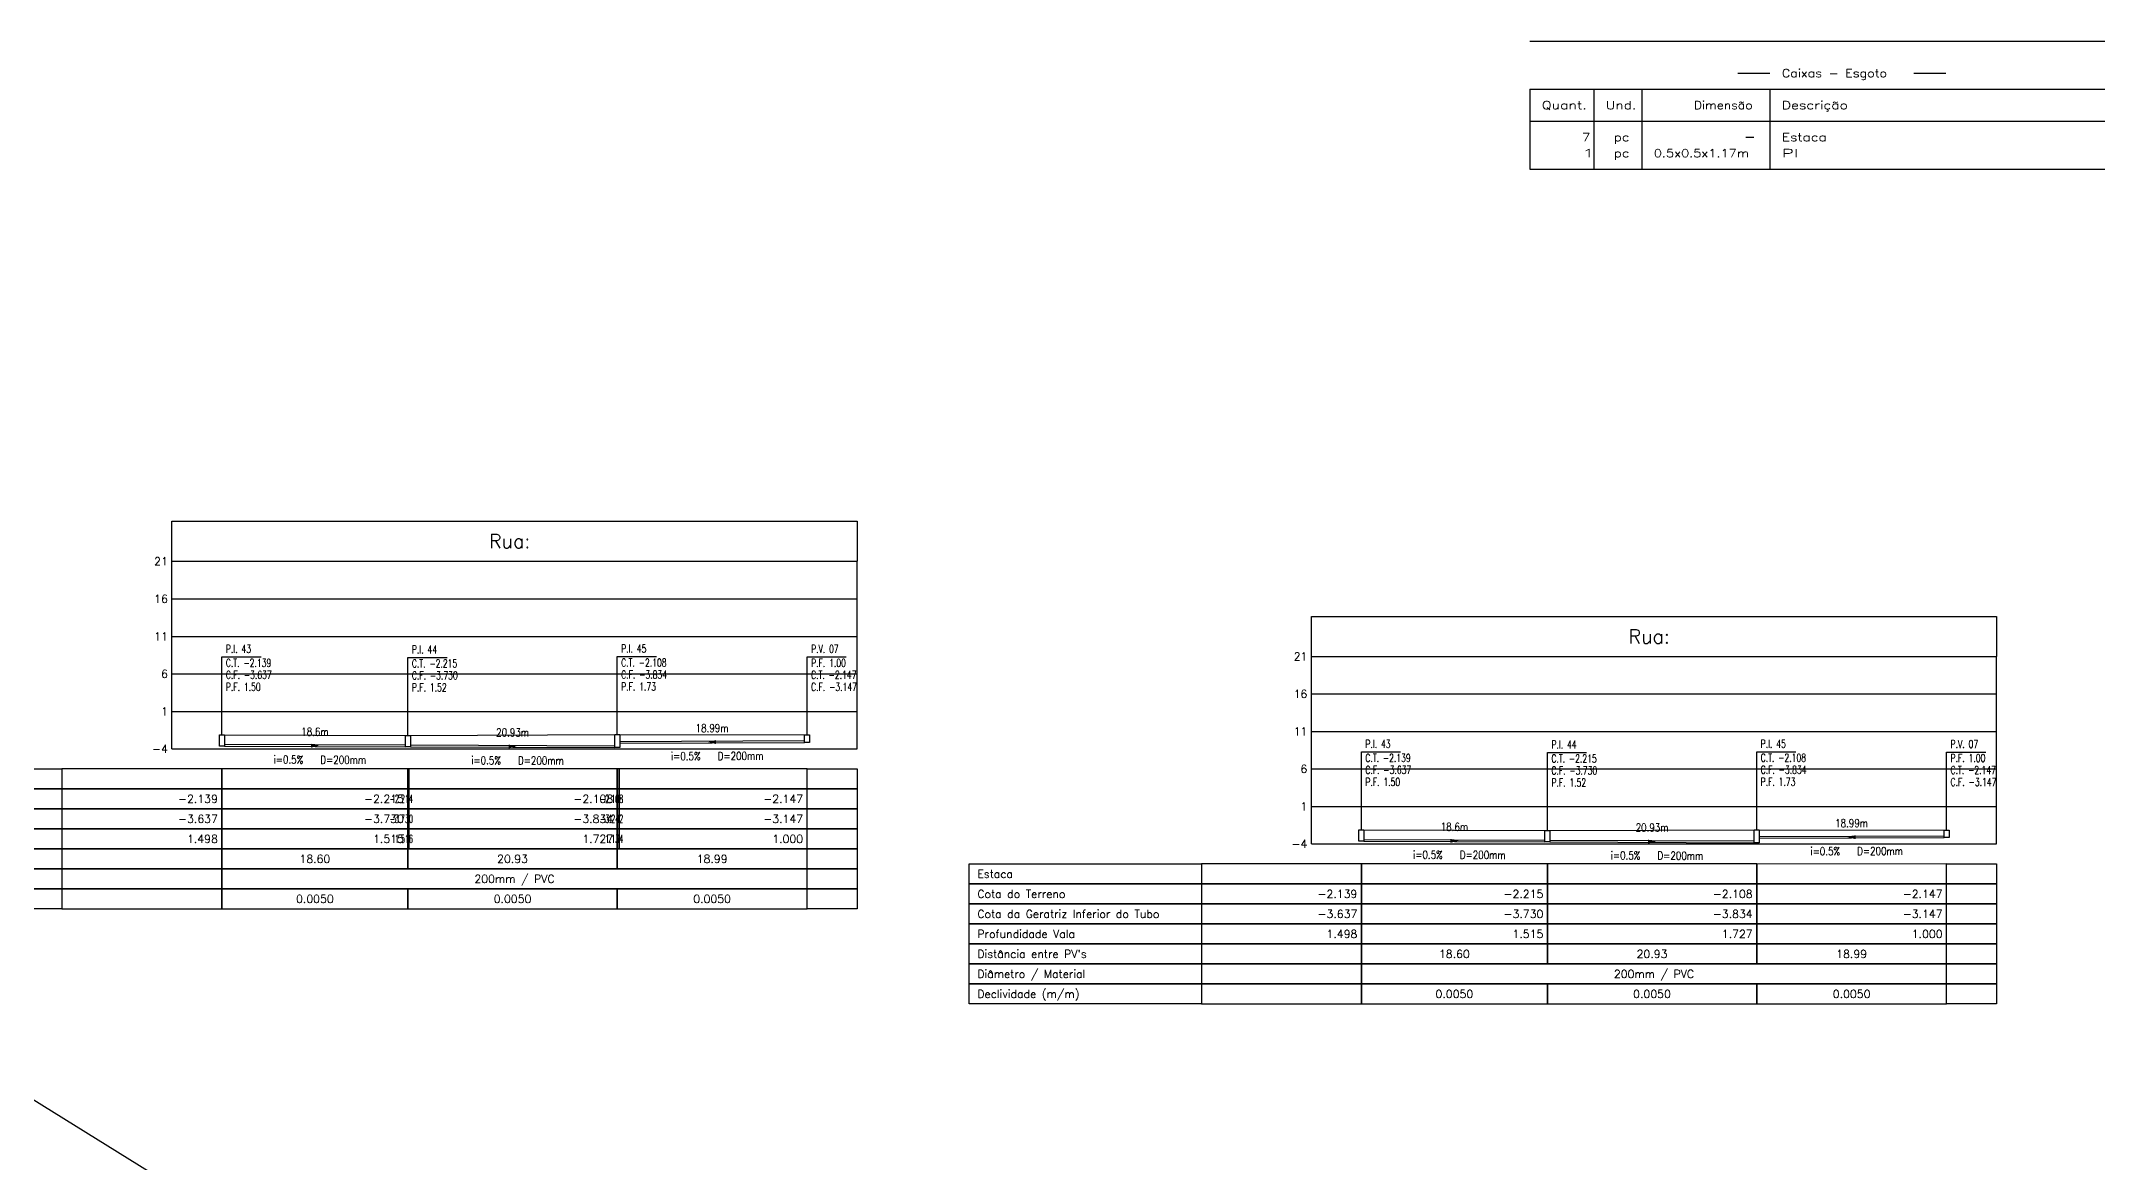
# Model space of a CAD drawing. Extents: x -6997814 to 14282083, y -16 to 289481930.
# Drawn here: x 363534.7 to 363740.4, y 7351805.8 to 7351917.9 of the extents above; entities that cross this region are included whole.
import ezdxf
from ezdxf.enums import TextEntityAlignment as Align

# ---------------------------------------------------------------- set-up
doc = ezdxf.new("R2010")
doc.units = 0
doc.header["$LTSCALE"] = 6.5
for name, color, linetype in [('LISTAGEM_LINHA', 7, 'CONTINUOUS'), ('LISTAGEM_TEXTO', 7, 'CONTINUOUS'), ('PS_IND_COMPRIMENTO', 7, 'CONTINUOUS'), ('PS_IND_DIAMETRO', 7, 'CONTINUOUS'), ('PS_IND_FLUXO', 3, 'CONTINUOUS'), ('PS_IND_INCLINACAO', 7, 'CONTINUOUS'), ('PS_PERFIL_CAIXAS', 7, 'CONTINUOUS'), ('PS_PERFIL_COTA_LIN', 7, 'CONTINUOUS'), ('PS_PERFIL_COTA_TXT', 5, 'CONTINUOUS'), ('PS_PERFIL_GRADE', 8, 'CONTINUOUS'), ('PS_PERFIL_TERRENO', 3, 'CONTINUOUS'), ('PS_PERFIL_TITULOS', 5, 'CONTINUOUS'), ('PS_PERFIL_TUBO', 7, 'CONTINUOUS'), ('PS_PONTOS_IDENTIFICACAO_LIN', 7, 'CONTINUOUS'), ('PS_PONTOS_IDENTIFICACAO_TXT', 7, 'CONTINUOUS')]:
    doc.layers.add(name, color=color, linetype=linetype)
doc.styles.add('ROMANS', font='romans.shx')

# ---------------------------------------------------------------- blocks, each defined once
blk = doc.blocks.new('*U503')
at = {"layer": 'PS_PERFIL_GRADE', "linetype": 'Continuous', "lineweight": -2}
for p, q in [((0, 0), (0, 18.75)), ((0, 18.75), (68.52, 18.75)), ((68.52, 0), (68.52, 18.75)), ((0, 15), (68.52, 15)), ((0, 11.25), (68.52, 11.25)), ((0, 7.5), (68.52, 7.5)), ((0, 3.75), (68.52, 3.75)), ((0, 0), (68.52, 0))]:
    blk.add_line(p, q, dxfattribs=at)
blk.add_lwpolyline([(0, 18.75), (0, 22.75), (68.52, 22.75), (68.52, 18.75)], dxfattribs=at)
at = {"layer": 'PS_PERFIL_GRADE', "lineweight": -2, "style": 'ROMANS'}
for s, p in [('21', (-0.4, 18.75)), ('16', (-0.4, 15)), ('11', (-0.4, 11.25)), ('6', (-0.4, 7.5)), ('1', (-0.4, 3.75)), ('-4', (-0.4, 0))]:
    blk.add_text(s, height=0.8, dxfattribs=at).set_placement(p, align=Align.MIDDLE_RIGHT)
blk = doc.blocks.new('*U504')
at = {"layer": 'PS_PERFIL_GRADE', "linetype": 'Continuous', "lineweight": -2}
for p, q in [((0, 0), (0, 18.75)), ((0, 18.75), (68.52, 18.75)), ((68.52, 0), (68.52, 18.75)), ((0, 15), (68.52, 15)), ((0, 11.25), (68.52, 11.25)), ((0, 7.5), (68.52, 7.5)), ((0, 3.75), (68.52, 3.75)), ((0, 0), (68.52, 0))]:
    blk.add_line(p, q, dxfattribs=at)
blk.add_lwpolyline([(0, 18.75), (0, 22.75), (68.52, 22.75), (68.52, 18.75)], dxfattribs=at)
at = {"layer": 'PS_PERFIL_GRADE', "lineweight": -2, "style": 'ROMANS'}
for s, p in [('21', (-0.4, 18.75)), ('16', (-0.4, 15)), ('11', (-0.4, 11.25)), ('6', (-0.4, 7.5)), ('1', (-0.4, 3.75)), ('-4', (-0.4, 0))]:
    blk.add_text(s, height=0.8, dxfattribs=at).set_placement(p, align=Align.MIDDLE_RIGHT)

msp = doc.modelspace()

# ---------------------------------------------------------------- linework, layer by layer
at = {"layer": 'LISTAGEM_LINHA', "lineweight": -2}
for p, q in [((363683.58557, 7351917.92265), (363745.98557, 7351917.92265)), ((363704.38557, 7351914.72265), (363707.58557, 7351914.72265)), ((363721.98557, 7351914.72265), (363725.18557, 7351914.72265)), ((363683.58557, 7351913.12265), (363745.98557, 7351913.12265)), ((363683.58557, 7351913.12265), (363683.5856, 7351905.1227)), ((363689.98557, 7351913.12265), (363689.9856, 7351905.1227)), ((363694.78557, 7351913.12265), (363694.7856, 7351905.1227)), ((363707.58557, 7351913.12265), (363707.5856, 7351905.1227)), ((363683.58557, 7351909.92265), (363745.98557, 7351909.92265)), ((363705.18557, 7351908.32265), (363705.98557, 7351908.32265)), ((363683.58557, 7351905.12265), (363745.98557, 7351905.12265))]:
    msp.add_line(p, q, dxfattribs=at)
at = {"layer": 'LISTAGEM_TEXTO', "lineweight": -2}
msp.add_line((362766.33604, 7352287.95669), (6192331.67663, 3738255.91478), dxfattribs=at)
at = {"layer": 'PS_IND_FLUXO', "lineweight": -2}
for points in [[(363561.70671, 7351847.47807, 0.4, 0, 0), (363562.5067, 7351847.47499, 0, 0, 0)], [(363581.46992, 7351847.40397, 0.4, 0, 0), (363582.26991, 7351847.40089, 0, 0, 0)], [(363602.22804, 7351847.84467, 0.4, 0, 0), (363601.42804, 7351847.84159, 0, 0, 0)], [(363675.64339, 7351837.97028, 0.4, 0, 0), (363676.44338, 7351837.96719, 0, 0, 0)], [(363695.4066, 7351837.89617, 0.4, 0, 0), (363696.20659, 7351837.8931, 0, 0, 0)], [(363716.16472, 7351838.33688, 0.4, 0, 0), (363715.36472, 7351838.33379, 0, 0, 0)]]:
    msp.add_lwpolyline(points, format="xyseb", dxfattribs=at)
at = {"layer": 'PS_PERFIL_CAIXAS', "linetype": 'Continuous', "lineweight": -2}
for points in [[(363552.55727, 7351848.56013), (363553.05727, 7351848.56013), (363553.05727, 7351847.4364), (363552.55727, 7351847.4364)], [(363571.15614, 7351848.5029), (363571.65614, 7351848.5029), (363571.65614, 7351847.36665), (363571.15614, 7351847.36665)], [(363592.08369, 7351848.5833), (363592.58369, 7351848.5833), (363592.58369, 7351847.2882), (363592.08369, 7351847.2882)], [(363611.07239, 7351848.55375), (363611.57239, 7351848.55375), (363611.57239, 7351847.80375), (363611.07239, 7351847.80375)], [(363666.49395, 7351839.05234), (363666.99395, 7351839.05234), (363666.99395, 7351837.92861), (363666.49395, 7351837.92861)], [(363685.09282, 7351838.99511), (363685.59282, 7351838.99511), (363685.59282, 7351837.85886), (363685.09282, 7351837.85886)], [(363706.02037, 7351839.07551), (363706.52037, 7351839.07551), (363706.52037, 7351837.78041), (363706.02037, 7351837.78041)], [(363725.00907, 7351839.04596), (363725.50907, 7351839.04596), (363725.50907, 7351838.29596), (363725.00907, 7351838.29596)]]:
    msp.add_lwpolyline(points, close=True, dxfattribs=at)
at = {"layer": 'PS_PERFIL_COTA_LIN', "linetype": 'Continuous', "lineweight": -2}
for points in [[(363536.80727, 7351845.164), (363536.80727, 7351843.164), (363513.60727, 7351843.164), (363513.60727, 7351845.164)], [(363536.80727, 7351845.164), (363536.80727, 7351843.164), (363552.80727, 7351843.164), (363552.80727, 7351845.164)], [(363552.80727, 7351845.164), (363552.80727, 7351843.164), (363571.40614, 7351843.164), (363571.40614, 7351845.164)], [(363571.40614, 7351845.164), (363571.40614, 7351843.164), (363571.50614, 7351843.164), (363571.50614, 7351845.164)], [(363571.50614, 7351845.164), (363571.50614, 7351843.164), (363592.33369, 7351843.164), (363592.33369, 7351845.164)], [(363592.33369, 7351845.164), (363592.33369, 7351843.164), (363592.53369, 7351843.164), (363592.53369, 7351845.164)], [(363592.53369, 7351845.164), (363592.53369, 7351843.164), (363611.32239, 7351843.164), (363611.32239, 7351845.164)], [(363616.32239, 7351845.164), (363616.32239, 7351843.164), (363611.32239, 7351843.164), (363611.32239, 7351845.164)], [(363536.80727, 7351843.164), (363536.80727, 7351841.164), (363513.60727, 7351841.164), (363513.60727, 7351843.164)], [(363536.80727, 7351843.164), (363536.80727, 7351841.164), (363552.80727, 7351841.164), (363552.80727, 7351843.164)], [(363552.80727, 7351843.164), (363552.80727, 7351841.164), (363571.40614, 7351841.164), (363571.40614, 7351843.164)], [(363571.40614, 7351843.164), (363571.40614, 7351841.164), (363571.50614, 7351841.164), (363571.50614, 7351843.164)], [(363571.50614, 7351843.164), (363571.50614, 7351841.164), (363592.33369, 7351841.164), (363592.33369, 7351843.164)], [(363592.33369, 7351843.164), (363592.33369, 7351841.164), (363592.53369, 7351841.164), (363592.53369, 7351843.164)], [(363592.53369, 7351843.164), (363592.53369, 7351841.164), (363611.32239, 7351841.164), (363611.32239, 7351843.164)], [(363616.32239, 7351843.164), (363616.32239, 7351841.164), (363611.32239, 7351841.164), (363611.32239, 7351843.164)], [(363536.80727, 7351841.164), (363536.80727, 7351839.164), (363513.60727, 7351839.164), (363513.60727, 7351841.164)], [(363536.80727, 7351841.164), (363536.80727, 7351839.164), (363552.80727, 7351839.164), (363552.80727, 7351841.164)], [(363552.80727, 7351841.164), (363552.80727, 7351839.164), (363571.40614, 7351839.164), (363571.40614, 7351841.164)], [(363571.40614, 7351841.164), (363571.40614, 7351839.164), (363571.50614, 7351839.164), (363571.50614, 7351841.164)], [(363571.50614, 7351841.164), (363571.50614, 7351839.164), (363592.33369, 7351839.164), (363592.33369, 7351841.164)], [(363592.33369, 7351841.164), (363592.33369, 7351839.164), (363592.53369, 7351839.164), (363592.53369, 7351841.164)], [(363592.53369, 7351841.164), (363592.53369, 7351839.164), (363611.32239, 7351839.164), (363611.32239, 7351841.164)], [(363616.32239, 7351841.164), (363616.32239, 7351839.164), (363611.32239, 7351839.164), (363611.32239, 7351841.164)], [(363536.80727, 7351839.164), (363536.80727, 7351837.164), (363513.60727, 7351837.164), (363513.60727, 7351839.164)], [(363536.80727, 7351839.164), (363536.80727, 7351837.164), (363552.80727, 7351837.164), (363552.80727, 7351839.164)], [(363552.80727, 7351839.164), (363552.80727, 7351837.164), (363571.40614, 7351837.164), (363571.40614, 7351839.164)], [(363571.40614, 7351839.164), (363571.40614, 7351837.164), (363571.50614, 7351837.164), (363571.50614, 7351839.164)], [(363571.50614, 7351839.164), (363571.50614, 7351837.164), (363592.33369, 7351837.164), (363592.33369, 7351839.164)], [(363592.33369, 7351839.164), (363592.33369, 7351837.164), (363592.53369, 7351837.164), (363592.53369, 7351839.164)], [(363592.53369, 7351839.164), (363592.53369, 7351837.164), (363611.32239, 7351837.164), (363611.32239, 7351839.164)], [(363616.32239, 7351839.164), (363616.32239, 7351837.164), (363611.32239, 7351837.164), (363611.32239, 7351839.164)], [(363536.80727, 7351837.164), (363536.80727, 7351835.164), (363513.60727, 7351835.164), (363513.60727, 7351837.164)], [(363536.80727, 7351837.164), (363536.80727, 7351835.164), (363552.80727, 7351835.164), (363552.80727, 7351837.164)], [(363552.80727, 7351837.164), (363552.80727, 7351835.164), (363571.40614, 7351835.164), (363571.40614, 7351837.164)], [(363571.40614, 7351837.164), (363571.40614, 7351835.164), (363592.33369, 7351835.164), (363592.33369, 7351837.164)], [(363592.33369, 7351837.164), (363592.33369, 7351835.164), (363611.32239, 7351835.164), (363611.32239, 7351837.164)], [(363616.32239, 7351837.164), (363616.32239, 7351835.164), (363611.32239, 7351835.164), (363611.32239, 7351837.164)], [(363536.80727, 7351835.164), (363536.80727, 7351833.164), (363513.60727, 7351833.164), (363513.60727, 7351835.164)], [(363536.80727, 7351835.164), (363536.80727, 7351833.164), (363552.80727, 7351833.164), (363552.80727, 7351835.164)], [(363552.80727, 7351835.164), (363552.80727, 7351833.164), (363611.32239, 7351833.164), (363611.32239, 7351835.164)], [(363616.32239, 7351835.164), (363616.32239, 7351833.164), (363611.32239, 7351833.164), (363611.32239, 7351835.164)], [(363650.74395, 7351835.65621), (363650.74395, 7351833.65621), (363627.54395, 7351833.65621), (363627.54395, 7351835.65621)], [(363650.74395, 7351835.65621), (363650.74395, 7351833.65621), (363666.74395, 7351833.65621), (363666.74395, 7351835.65621)], [(363666.74395, 7351835.65621), (363666.74395, 7351833.65621), (363685.34282, 7351833.65621), (363685.34282, 7351835.65621)], [(363685.34282, 7351835.65621), (363685.34282, 7351833.65621), (363706.27037, 7351833.65621), (363706.27037, 7351835.65621)], [(363706.27037, 7351835.65103), (363706.27037, 7351833.65103), (363725.25907, 7351833.65621), (363725.25907, 7351835.65621)], [(363730.25907, 7351835.65621), (363730.25907, 7351833.65621), (363725.25907, 7351833.65621), (363725.25907, 7351835.65621)], [(363536.80727, 7351833.164), (363536.80727, 7351831.164), (363513.60727, 7351831.164), (363513.60727, 7351833.164)], [(363536.80727, 7351833.164), (363536.80727, 7351831.164), (363552.80727, 7351831.164), (363552.80727, 7351833.164)], [(363552.80727, 7351833.164), (363552.80727, 7351831.164), (363571.40614, 7351831.164), (363571.40614, 7351833.164)], [(363571.40614, 7351833.164), (363571.40614, 7351831.164), (363592.33369, 7351831.164), (363592.33369, 7351833.164)], [(363592.33369, 7351833.164), (363592.33369, 7351831.164), (363611.32239, 7351831.164), (363611.32239, 7351833.164)], [(363616.32239, 7351833.164), (363616.32239, 7351831.164), (363611.32239, 7351831.164), (363611.32239, 7351833.164)], [(363650.74395, 7351833.65621), (363650.74395, 7351831.65621), (363627.54395, 7351831.65621), (363627.54395, 7351833.65621)], [(363650.74395, 7351833.65621), (363650.74395, 7351831.65621), (363666.74395, 7351831.65621), (363666.74395, 7351833.65621)], [(363666.74395, 7351833.65621), (363666.74395, 7351831.65621), (363685.34282, 7351831.65621), (363685.34282, 7351833.65621)], [(363685.34282, 7351833.65621), (363685.34282, 7351831.65621), (363706.27037, 7351831.65621), (363706.27037, 7351833.65621)], [(363706.27037, 7351833.65621), (363706.27037, 7351831.65621), (363725.25907, 7351831.65621), (363725.25907, 7351833.65621)], [(363730.25907, 7351833.65621), (363730.25907, 7351831.65621), (363725.25907, 7351831.65621), (363725.25907, 7351833.65621)], [(363650.74395, 7351831.65621), (363650.74395, 7351829.65621), (363627.54395, 7351829.65621), (363627.54395, 7351831.65621)], [(363650.74395, 7351831.65621), (363650.74395, 7351829.65621), (363666.74395, 7351829.65621), (363666.74395, 7351831.65621)], [(363666.74395, 7351831.65621), (363666.74395, 7351829.65621), (363685.34282, 7351829.65621), (363685.34282, 7351831.65621)], [(363685.34282, 7351831.65621), (363685.34282, 7351829.65621), (363706.27037, 7351829.65621), (363706.27037, 7351831.65621)], [(363706.27037, 7351831.65621), (363706.27037, 7351829.65621), (363725.25907, 7351829.65621), (363725.25907, 7351831.65621)], [(363730.25907, 7351831.65621), (363730.25907, 7351829.65621), (363725.25907, 7351829.65621), (363725.25907, 7351831.65621)], [(363650.74395, 7351829.65621), (363650.74395, 7351827.65621), (363627.54395, 7351827.65621), (363627.54395, 7351829.65621)], [(363650.74395, 7351829.65621), (363650.74395, 7351827.65621), (363666.74395, 7351827.65621), (363666.74395, 7351829.65621)], [(363666.74395, 7351829.65621), (363666.74395, 7351827.65621), (363685.34282, 7351827.65621), (363685.34282, 7351829.65621)], [(363685.34282, 7351829.65621), (363685.34282, 7351827.65621), (363706.27037, 7351827.65621), (363706.27037, 7351829.65621)], [(363706.27037, 7351829.65621), (363706.27037, 7351827.65621), (363725.25907, 7351827.65621), (363725.25907, 7351829.65621)], [(363730.25907, 7351829.65621), (363730.25907, 7351827.65621), (363725.25907, 7351827.65621), (363725.25907, 7351829.65621)], [(363650.74395, 7351827.65621), (363650.74395, 7351825.65621), (363627.54395, 7351825.65621), (363627.54395, 7351827.65621)], [(363650.74395, 7351827.65621), (363650.74395, 7351825.65621), (363666.74395, 7351825.65621), (363666.74395, 7351827.65621)], [(363666.74395, 7351827.65621), (363666.74395, 7351825.65621), (363685.34282, 7351825.65621), (363685.34282, 7351827.65621)], [(363685.34282, 7351827.65621), (363685.34282, 7351825.65621), (363706.27037, 7351825.65621), (363706.27037, 7351827.65621)], [(363706.27037, 7351827.65621), (363706.27037, 7351825.65621), (363725.25907, 7351825.65621), (363725.25907, 7351827.65621)], [(363730.25907, 7351827.65621), (363730.25907, 7351825.65621), (363725.25907, 7351825.65621), (363725.25907, 7351827.65621)], [(363650.74395, 7351825.65621), (363650.74395, 7351823.65621), (363627.54395, 7351823.65621), (363627.54395, 7351825.65621)], [(363650.74395, 7351823.65621), (363650.74395, 7351821.65621), (363627.54395, 7351821.65621), (363627.54395, 7351823.65621)], [(363650.74395, 7351825.65621), (363650.74395, 7351823.65621), (363666.74395, 7351823.65621), (363666.74395, 7351825.65621)], [(363650.74395, 7351823.65621), (363650.74395, 7351821.65621), (363666.74395, 7351821.65621), (363666.74395, 7351823.65621)], [(363666.74395, 7351825.65621), (363666.74395, 7351823.65621), (363725.25907, 7351823.65621), (363725.25907, 7351825.65621)], [(363666.74395, 7351823.65621), (363666.74395, 7351821.65621), (363685.34282, 7351821.65621), (363685.34282, 7351823.65621)], [(363685.34282, 7351823.65621), (363685.34282, 7351821.65621), (363706.27037, 7351821.65621), (363706.27037, 7351823.65621)], [(363706.27037, 7351823.65621), (363706.27037, 7351821.65621), (363725.25907, 7351821.65621), (363725.25907, 7351823.65621)], [(363730.25907, 7351825.65621), (363730.25907, 7351823.65621), (363725.25907, 7351823.65621), (363725.25907, 7351825.65621)], [(363730.25907, 7351823.65621), (363730.25907, 7351821.65621), (363725.25907, 7351821.65621), (363725.25907, 7351823.65621)]]:
    msp.add_lwpolyline(points, close=True, dxfattribs=at)
for points in [[(363552.80727, 7351837.164), (363571.40614, 7351837.164)], [(363571.50614, 7351837.164), (363592.33369, 7351837.164)], [(363592.53369, 7351837.164), (363611.32239, 7351837.164)], [(363536.80727, 7351835.164), (363552.80727, 7351835.164)], [(363552.80727, 7351835.164), (363571.40614, 7351835.164)], [(363552.80727, 7351835.164), (363571.40614, 7351835.164)], [(363571.40614, 7351835.164), (363571.50614, 7351835.164)], [(363571.50614, 7351835.164), (363592.33369, 7351835.164)], [(363571.50614, 7351835.164), (363592.33369, 7351835.164)], [(363592.53369, 7351835.164), (363611.32239, 7351835.164)], [(363592.53369, 7351835.164), (363611.32239, 7351835.164)], [(363536.80727, 7351833.164), (363552.80727, 7351833.164)], [(363552.80727, 7351833.164), (363571.40614, 7351833.164)], [(363552.80727, 7351833.164), (363571.40614, 7351833.164)], [(363571.40614, 7351833.164), (363571.50614, 7351833.164)], [(363571.50614, 7351833.164), (363592.33369, 7351833.164)], [(363571.50614, 7351833.164), (363592.33369, 7351833.164)], [(363592.53369, 7351833.164), (363611.32239, 7351833.164)], [(363592.53369, 7351833.164), (363611.32239, 7351833.164)], [(363552.80727, 7351831.164), (363571.40614, 7351831.164)], [(363571.50614, 7351831.164), (363592.33369, 7351831.164)], [(363592.53369, 7351831.164), (363611.32239, 7351831.164)], [(363666.74395, 7351827.65621), (363685.34282, 7351827.65621)], [(363685.44282, 7351827.65621), (363706.27037, 7351827.65621)], [(363706.47037, 7351827.65621), (363725.25907, 7351827.65621)], [(363650.74395, 7351825.65621), (363666.74395, 7351825.65621)], [(363650.74395, 7351823.65621), (363666.74395, 7351823.65621)], [(363666.74395, 7351825.65621), (363685.34282, 7351825.65621)], [(363666.74395, 7351825.65621), (363685.34282, 7351825.65621)], [(363666.74395, 7351823.65621), (363685.34282, 7351823.65621)], [(363666.74395, 7351823.65621), (363685.34282, 7351823.65621)], [(363685.34282, 7351825.65621), (363685.44282, 7351825.65621)], [(363685.34282, 7351823.65621), (363685.44282, 7351823.65621)], [(363685.44282, 7351825.65621), (363706.27037, 7351825.65621)], [(363685.44282, 7351825.65621), (363706.27037, 7351825.65621)], [(363685.44282, 7351823.65621), (363706.27037, 7351823.65621)], [(363685.44282, 7351823.65621), (363706.27037, 7351823.65621)], [(363706.47037, 7351825.65621), (363725.25907, 7351825.65621)], [(363706.47037, 7351825.65621), (363725.25907, 7351825.65621)], [(363706.47037, 7351823.65621), (363725.25907, 7351823.65621)], [(363706.47037, 7351823.65621), (363725.25907, 7351823.65621)], [(363666.74395, 7351821.65621), (363685.34282, 7351821.65621)], [(363685.44282, 7351821.65621), (363706.27037, 7351821.65621)], [(363706.47037, 7351821.65621), (363725.25907, 7351821.65621)]]:
    msp.add_lwpolyline(points, dxfattribs=at)
at = {"layer": 'PS_PERFIL_TERRENO', "linetype": 'Continuous', "lineweight": -2}
for points in [[(363552.80727, 7351848.56013), (363571.40614, 7351848.5029), (363592.33369, 7351848.5833), (363611.32239, 7351848.55375)], [(363666.74395, 7351839.05234), (363685.34282, 7351838.99511), (363706.27037, 7351839.07551), (363725.25907, 7351839.04596)]]:
    msp.add_lwpolyline(points, dxfattribs=at)
at = {"layer": 'PS_PERFIL_TUBO', "linetype": 'Continuous', "lineweight": -2}
for points in [[(363553.05727, 7351847.4364), (363571.15614, 7351847.36665), (363571.15614, 7351847.51665), (363553.05727, 7351847.5864)], [(363571.65614, 7351847.36665), (363592.08369, 7351847.2882), (363592.08369, 7351847.4382), (363571.65614, 7351847.51665)], [(363592.58369, 7351847.7325), (363611.07239, 7351847.80375), (363611.07239, 7351847.95375), (363592.58369, 7351847.8825)], [(363666.99395, 7351837.92861), (363685.09282, 7351837.85886), (363685.09282, 7351838.00886), (363666.99395, 7351838.07861)], [(363706.52037, 7351838.22471), (363725.00907, 7351838.29596), (363725.00907, 7351838.44596), (363706.52037, 7351838.37471)], [(363685.59282, 7351837.85886), (363706.02037, 7351837.78041), (363706.02037, 7351837.93041), (363685.59282, 7351838.00886)]]:
    msp.add_lwpolyline(points, close=True, dxfattribs=at)
at = {"layer": 'PS_PONTOS_IDENTIFICACAO_LIN', "linetype": 'Continuous', "lineweight": -2}
for points in [[(363552.80727, 7351848.56013), (363552.80727, 7351856.36013), (363556.72727, 7351856.36013)], [(363571.40614, 7351848.5029), (363571.40614, 7351856.3029), (363575.32614, 7351856.3029)], [(363592.33369, 7351848.5833), (363592.33369, 7351856.3833), (363596.25369, 7351856.3833)], [(363611.32239, 7351848.55375), (363611.32239, 7351856.35375), (363615.24239, 7351856.35375)], [(363666.74395, 7351839.05234), (363666.74395, 7351846.85234), (363670.66395, 7351846.85234)], [(363685.34282, 7351838.99511), (363685.34282, 7351846.79511), (363689.26282, 7351846.79511)], [(363706.27037, 7351839.07551), (363706.27037, 7351846.87551), (363710.19037, 7351846.87551)], [(363725.25907, 7351839.04596), (363725.25907, 7351846.84596), (363729.17907, 7351846.84596)]]:
    msp.add_lwpolyline(points, dxfattribs=at)

# ---------------------------------------------------------------- block references
at = {"layer": 'PS_PERFIL_GRADE', "lineweight": -2}
for name, p in [('*U503', (363547.80727, 7351847.164)), ('*U504', (363661.74395, 7351837.65621))]:
    msp.add_blockref(name, p, dxfattribs=at)

# ---------------------------------------------------------------- texts
at = {"layer": 'LISTAGEM_TEXTO', "lineweight": -2, "style": 'ROMANS'}
for s, width, p in [('Caixas - Esgoto', 1.162362, (363708.78557, 7351914.32265)), ('Quant.', 1.298969, (363684.78557, 7351911.12265)), ('Und.', 1.272727, (363691.18557, 7351911.12265)), ('Dimensão', 1.135135, (363699.98557, 7351911.12265)), ('Descrição', 1.277027, (363708.78557, 7351911.12265)), ('7', 1.235294, (363688.78557, 7351907.92265)), ('pc', 1.235294, (363691.98557, 7351907.92265)), ('Estaca', 1.26, (363708.78557, 7351907.92265)), ('1', 1.909091, (363688.78557, 7351906.32265)), ('pc', 1.235294, (363691.98557, 7351906.32265)), ('0.5x0.5x1.17m', 1.186957, (363695.98557, 7351906.32265)), ('PI', 1.68, (363708.78557, 7351906.32265))]:
    msp.add_text(s, height=0.8, dxfattribs=dict(at, width=width)).set_placement(p)
at = {"layer": 'PS_IND_COMPRIMENTO', "lineweight": -2, "style": 'ROMANS', "width": 0.8}
for s, rotation, p in [('18.6m', 359.7791928, (363562.1121, 7351848.87652)), ('20.93m', 359.7799623, (363581.87529, 7351848.80242)), ('18.99m', 0.2208, (363601.82265, 7351849.24312)), ('18.99m', 0.2208, (363715.75932, 7351839.73532)), ('18.6m', 359.7791928, (363676.04878, 7351839.36872)), ('20.93m', 359.7799623, (363695.81197, 7351839.29462))]:
    msp.add_text(s, height=0.8, rotation=rotation, dxfattribs=at).set_placement(p, align=Align.MIDDLE_CENTER)
at = {"layer": 'PS_IND_DIAMETRO', "lineweight": -2, "style": 'ROMANS', "width": 0.8}
for rotation, p in [(359.7791928, (363564.94129, 7351846.0656)), (359.7799623, (363584.70452, 7351845.99153)), (0.2208, (363604.67341, 7351846.45408)), (359.7791928, (363678.87797, 7351836.5578)), (359.7799623, (363698.6412, 7351836.48374)), (0.2208, (363718.61009, 7351836.94629))]:
    msp.add_text('D=200mm', height=0.8, rotation=rotation, dxfattribs=at).set_placement(p, align=Align.MIDDLE_CENTER)
at = {"layer": 'PS_IND_INCLINACAO', "lineweight": -2, "style": 'ROMANS', "width": 0.8}
for rotation, p in [(359.7791928, (363559.46133, 7351846.08671)), (359.7799623, (363579.22456, 7351846.01258)), (0.2208, (363599.19346, 7351846.43297)), (359.7791928, (363673.39801, 7351836.57892)), (359.7799623, (363693.16124, 7351836.50478)), (0.2208, (363713.13013, 7351836.92517))]:
    msp.add_text('i=0.5%', height=0.8, rotation=rotation, dxfattribs=at).set_placement(p, align=Align.MIDDLE_CENTER)
at = {"layer": 'PS_PERFIL_COTA_TXT', "lineweight": -2, "style": 'ROMANS'}
for s, p in [('-2.139', (363552.40727, 7351842.164)), ('-2.215', (363571.00614, 7351842.164)), ('-2.108', (363591.93369, 7351842.164)), ('-2.147', (363610.92239, 7351842.164)), ('-3.637', (363552.40727, 7351840.164)), ('-3.730', (363571.00614, 7351840.164)), ('-3.834', (363591.93369, 7351840.164)), ('-3.147', (363610.92239, 7351840.164)), ('1.498', (363552.40727, 7351838.164)), ('1.515', (363571.00614, 7351838.164)), ('1.727', (363591.93369, 7351838.164)), ('1.000', (363610.92239, 7351838.164)), ('-2.139', (363666.34395, 7351832.65621)), ('-2.215', (363684.94282, 7351832.65621)), ('-2.108', (363705.87037, 7351832.65621)), ('-2.147', (363724.85907, 7351832.65621)), ('-3.637', (363666.34395, 7351830.65621)), ('-3.730', (363684.94282, 7351830.65621)), ('-3.834', (363705.87037, 7351830.65621)), ('-3.147', (363724.85907, 7351830.65621)), ('1.498', (363666.34395, 7351828.65621)), ('1.515', (363684.94282, 7351828.65621)), ('1.727', (363705.87037, 7351828.65621)), ('1.000', (363724.85907, 7351828.65621))]:
    msp.add_text(s, height=0.8, dxfattribs=at).set_placement(p, align=Align.MIDDLE_RIGHT)
at = {"layer": 'PS_PERFIL_COTA_TXT', "lineweight": -2, "style": 'ROMANS', "width": 0.5}
for s, p in [('-2.214', (363571.90614, 7351842.164)), ('-2.108', (363592.93369, 7351842.164)), ('-3.730', (363571.90614, 7351840.164)), ('-3.242', (363592.93369, 7351840.164)), ('1.516', (363571.90614, 7351838.164)), ('1.134', (363592.93369, 7351838.164))]:
    msp.add_text(s, height=0.8, dxfattribs=at).set_placement(p, align=Align.MIDDLE_RIGHT)
at = {"layer": 'PS_PERFIL_COTA_TXT', "lineweight": -2, "style": 'ROMANS'}
for s, p in [('18.60', (363562.1067, 7351836.164)), ('20.93', (363581.86992, 7351836.164)), ('18.99', (363601.82804, 7351836.164)), ('200mm / PVC', (363582.06483, 7351834.164)), ('0.0050', (363562.1067, 7351832.164)), ('0.0050', (363581.86992, 7351832.164)), ('0.0050', (363601.82804, 7351832.164)), ('18.60', (363676.04338, 7351826.65621)), ('20.93', (363695.8066, 7351826.65621)), ('18.99', (363715.76472, 7351826.65621)), ('200mm / PVC', (363696.00151, 7351824.65621)), ('0.0050', (363676.04338, 7351822.65621)), ('0.0050', (363695.8066, 7351822.65621)), ('0.0050', (363715.76472, 7351822.65621))]:
    msp.add_text(s, height=0.8, dxfattribs=at).set_placement(p, align=Align.MIDDLE_CENTER)
for s, p in [('Estaca', (363628.34395, 7351834.65621)), ('Cota do Terreno', (363628.34395, 7351832.65621)), ('Cota da Geratriz Inferior do Tubo', (363628.34395, 7351830.65621)), ('Profundidade Vala', (363628.34395, 7351828.65621)), ("Distância entre PV's", (363628.34395, 7351826.65621)), ('Diâmetro / Material', (363628.34395, 7351824.65621)), ('Declividade (m/m)', (363628.34395, 7351822.65621))]:
    msp.add_text(s, height=0.8, dxfattribs=at).set_placement(p, align=Align.MIDDLE_LEFT)
at = {"layer": 'PS_PERFIL_TITULOS', "lineweight": -2, "style": 'ROMANS'}
for p in [(363582.06483, 7351867.914), (363696.00151, 7351858.40621)]:
    msp.add_text('Rua: ', height=1.4, dxfattribs=at).set_placement(p, align=Align.MIDDLE_CENTER)
at = {"layer": 'PS_PONTOS_IDENTIFICACAO_TXT', "lineweight": -2, "style": 'ROMANS', "width": 0.7}
for s, p in [('P.I. 43', (363553.20727, 7351856.76013)), ('P.I. 44', (363571.80614, 7351856.7029)), ('P.I. 45', (363592.73369, 7351856.7833)), ('P.V. 07', (363611.72239, 7351856.75375)), ('C.T. -2.139', (363553.20727, 7351855.36013)), ('C.F. -3.637', (363553.20727, 7351854.16013)), ('C.T. -2.215', (363571.80614, 7351855.3029)), ('C.F. -3.730', (363571.80614, 7351854.1029)), ('C.T. -2.108', (363592.73369, 7351855.3833)), ('C.F. -3.834', (363592.73369, 7351854.1833)), ('C.T. -2.147', (363611.72239, 7351854.15375)), ('P.F. 1.00', (363611.72239, 7351855.35375)), ('P.F. 1.50', (363553.20727, 7351852.96013)), ('P.F. 1.52', (363571.80614, 7351852.9029)), ('P.F. 1.73', (363592.73369, 7351852.9833)), ('C.F. -3.147', (363611.72239, 7351852.95375)), ('C.T. -2.139', (363667.14395, 7351845.85234)), ('P.I. 43', (363667.14395, 7351847.25234)), ('C.T. -2.215', (363685.74282, 7351845.79511)), ('P.I. 44', (363685.74282, 7351847.19511)), ('C.T. -2.108', (363706.67037, 7351845.87551)), ('P.I. 45', (363706.67037, 7351847.27551)), ('P.V. 07', (363725.65907, 7351847.24596)), ('P.F. 1.00', (363725.65907, 7351845.84596)), ('C.F. -3.637', (363667.14395, 7351844.65234)), ('P.F. 1.50', (363667.14395, 7351843.45234)), ('C.F. -3.730', (363685.74282, 7351844.59511)), ('P.F. 1.52', (363685.74282, 7351843.39511)), ('C.F. -3.834', (363706.67037, 7351844.67551)), ('P.F. 1.73', (363706.67037, 7351843.47551)), ('C.T. -2.147', (363725.65907, 7351844.64596)), ('C.F. -3.147', (363725.65907, 7351843.44596))]:
    msp.add_text(s, height=0.8, dxfattribs=at).set_placement(p)

doc.saveas('drawing.dxf')
